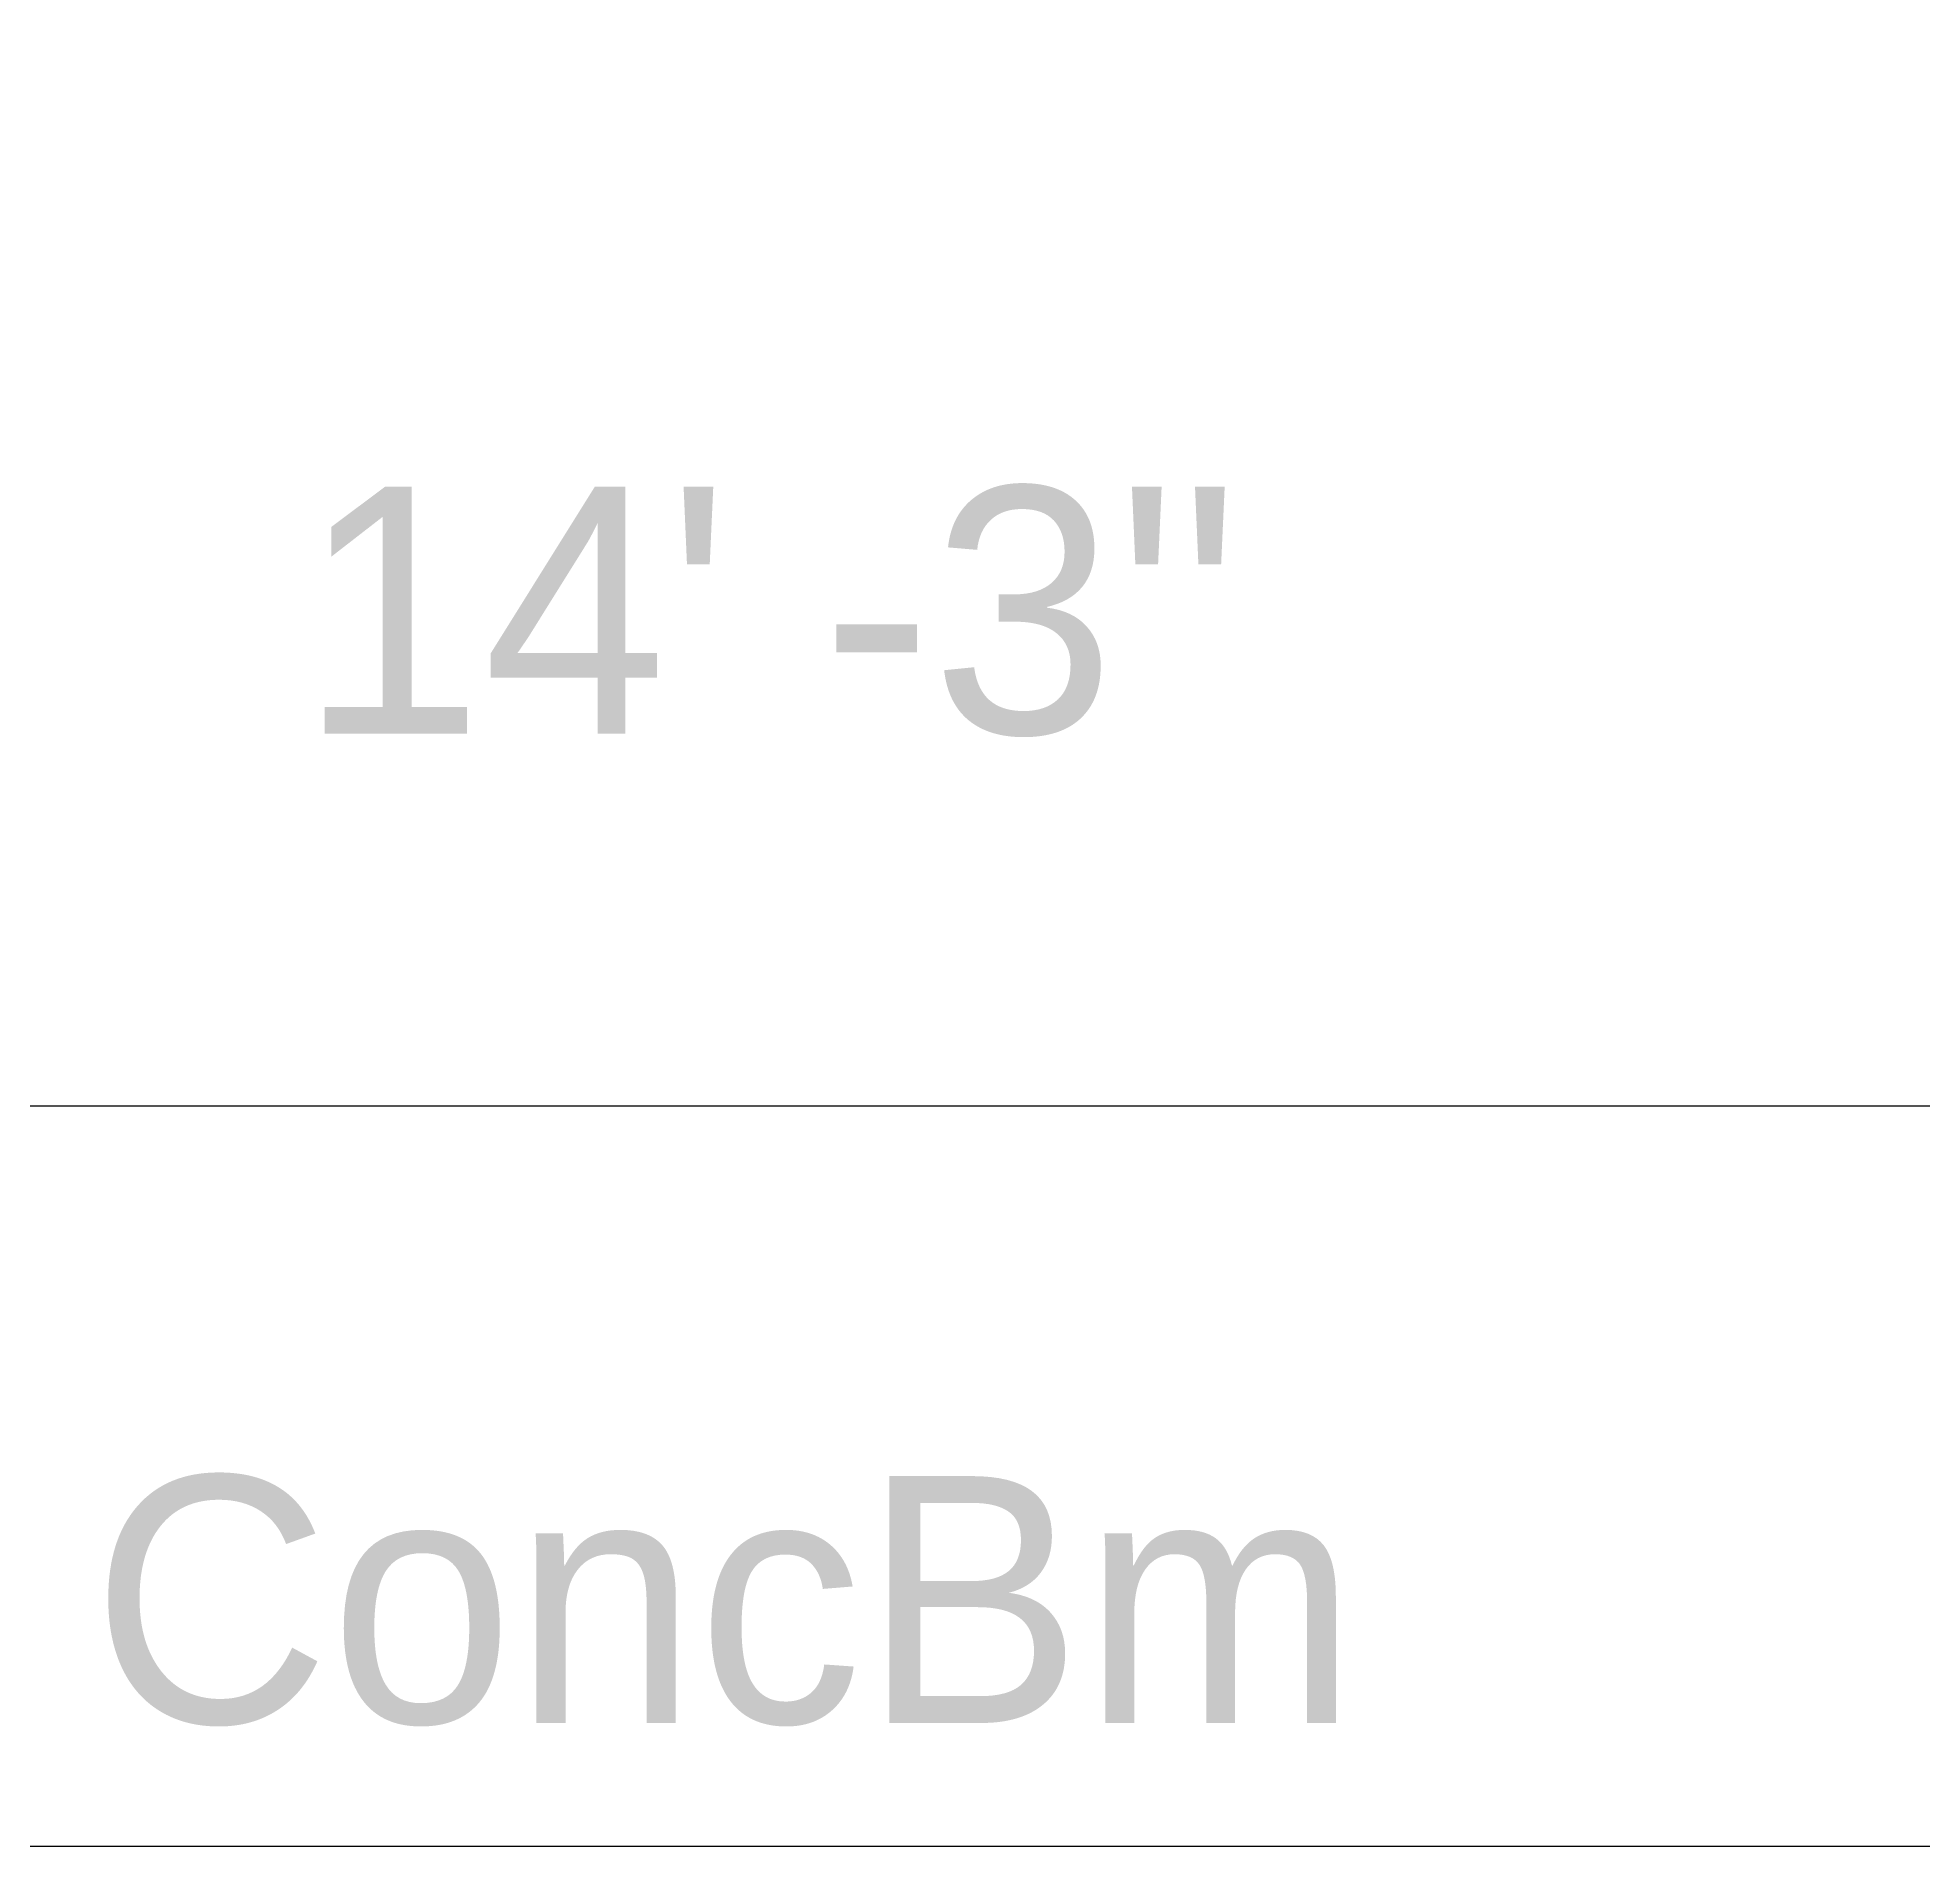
# Model space of a CAD drawing. Extents: x -38 to 2998, y -195 to 11529.
# Drawn here: x 984.77 to 1030.56, y 2880 to 2923.96 of the extents above; entities that cross this region are included whole.
import ezdxf
from ezdxf.enums import TextEntityAlignment as Align

# ---------------------------------------------------------------- set-up
doc = ezdxf.new("R2010")
doc.units = 0
doc.header["$MEASUREMENT"] = 0
doc.layers.get('0').update_dxf_attribs({"linetype": 'CONTINUOUS'})
for name, color, linetype in [('CENTERLINES', 7, 'CONTINUOUS'), ('DIMENSIONS', 4, 'CONTINUOUS'), ('TEXT', 5, 'CONTINUOUS')]:
    doc.layers.add(name, color=color, linetype=linetype)
doc.dimstyles.get("Standard").update_dxf_attribs({"dimtxt": 0.18, "dimasz": 0.18, "dimexe": 0.18, "dimexo": 0.0625, "dimgap": 0.09, "dimtad": 0, "dimtih": 1, "dimtoh": 1, "dimdec": 4, "dimzin": 0, "dimtxsty": 'STANDARD', "dimcen": 0.09, "dimazin": 3, "dimtfac": 1, "dimtdec": 4, "dimtofl": 0, "dimtmove": 0, "dimatfit": 3, "dimtolj": 1, "dimtzin": 0})

# ---------------------------------------------------------------- blocks, each defined once
blk = doc.blocks.new('*D3525')
at = {"color": 1, "linetype": 'BYBLOCK'}
for points in [[(920.733, 2902.773), (919.672, 2901.712), (912.248, 2894.288), (911.187, 2893.227)], [(1091.733, 2902.773), (1090.672, 2901.712), (1083.248, 2894.288), (1082.187, 2893.227)]]:
    blk.add_solid(points, dxfattribs=at)
at = {"layer": 'DIMENSIONS', "color": 9, "linetype": 'BYBLOCK'}
for p, q in [((915.96, 2898), (915.96, 2916)), ((1086.96, 2898), (1086.96, 2916))]:
    blk.add_line(p, q, dxfattribs=at)
at = {"layer": 'DIMENSIONS', "color": 0, "linetype": 'BYBLOCK'}
blk.add_line((915.96, 2898), (1086.96, 2898), dxfattribs=at)
at = {"layer": 'DIMENSIONS', "color": 0, "linetype": 'BYBLOCK', "insert": (1001.46, 2910), "char_height": 6, "attachment_point": 5}
blk.add_mtext("\\A1; 14' -3''", dxfattribs=at)
blk = doc.blocks.new('*D4016')
at = {"color": 1, "linetype": 'BYBLOCK'}
for points in [[(920.733, 2902.773), (919.672, 2901.712), (912.248, 2894.288), (911.187, 2893.227)], [(1091.733, 2902.773), (1090.672, 2901.712), (1083.248, 2894.288), (1082.187, 2893.227)]]:
    blk.add_solid(points, dxfattribs=at)
at = {"layer": 'DIMENSIONS', "color": 9, "linetype": 'BYBLOCK'}
for p, q in [((915.96, 2898), (915.96, 2916)), ((1086.96, 2898), (1086.96, 2916))]:
    blk.add_line(p, q, dxfattribs=at)
at = {"layer": 'DIMENSIONS', "color": 0, "linetype": 'BYBLOCK'}
blk.add_line((915.96, 2898), (1086.96, 2898), dxfattribs=at)
at = {"layer": 'DIMENSIONS', "color": 0, "linetype": 'BYBLOCK', "insert": (1001.46, 2910), "char_height": 6, "attachment_point": 5}
blk.add_mtext("\\A1; 14' -3''", dxfattribs=at)
blk = doc.blocks.new('*D4486')
at = {"color": 1, "linetype": 'BYBLOCK'}
for points in [[(920.733, 2902.773), (919.672, 2901.712), (912.248, 2894.288), (911.187, 2893.227)], [(1091.733, 2902.773), (1090.672, 2901.712), (1083.248, 2894.288), (1082.187, 2893.227)]]:
    blk.add_solid(points, dxfattribs=at)
at = {"layer": 'DIMENSIONS', "color": 9, "linetype": 'BYBLOCK'}
for p, q in [((915.96, 2898), (915.96, 2916)), ((1086.96, 2898), (1086.96, 2916))]:
    blk.add_line(p, q, dxfattribs=at)
at = {"layer": 'DIMENSIONS', "color": 0, "linetype": 'BYBLOCK'}
blk.add_line((915.96, 2898), (1086.96, 2898), dxfattribs=at)
at = {"layer": 'DIMENSIONS', "color": 0, "linetype": 'BYBLOCK', "insert": (1001.46, 2910), "char_height": 6, "attachment_point": 5}
blk.add_mtext("\\A1; 14' -3''", dxfattribs=at)
blk = doc.blocks.new('*D4956')
at = {"color": 1, "linetype": 'BYBLOCK'}
for points in [[(920.733, 2902.773), (919.672, 2901.712), (912.248, 2894.288), (911.187, 2893.227)], [(1091.733, 2902.773), (1090.672, 2901.712), (1083.248, 2894.288), (1082.187, 2893.227)]]:
    blk.add_solid(points, dxfattribs=at)
at = {"layer": 'DIMENSIONS', "color": 9, "linetype": 'BYBLOCK'}
for p, q in [((915.96, 2898), (915.96, 2916)), ((1086.96, 2898), (1086.96, 2916))]:
    blk.add_line(p, q, dxfattribs=at)
at = {"layer": 'DIMENSIONS', "color": 0, "linetype": 'BYBLOCK'}
blk.add_line((915.96, 2898), (1086.96, 2898), dxfattribs=at)
at = {"layer": 'DIMENSIONS', "color": 0, "linetype": 'BYBLOCK', "insert": (1001.46, 2910), "char_height": 6, "attachment_point": 5}
blk.add_mtext("\\A1; 14' -3''", dxfattribs=at)

msp = doc.modelspace()

# ---------------------------------------------------------------- linework, layer by layer
at = {"layer": 'CENTERLINES', "color": 0, "linetype": 'CONTINUOUS'}
msp.add_line((927.96, 2880), (1074.96, 2880), dxfattribs=at)
msp.add_line((927.96, 2880), (1074.96, 2880), dxfattribs=at)
msp.add_line((927.96, 2880), (1074.96, 2880), dxfattribs=at)

# ---------------------------------------------------------------- texts
at = {"layer": 'TEXT', "color": 0}
msp.add_text('ConcBm', height=6, dxfattribs=at).set_placement((1001.46, 2886), align=Align.MIDDLE)
msp.add_text('ConcBm', height=6, dxfattribs=at).set_placement((1001.46, 2886), align=Align.MIDDLE)
msp.add_text('ConcBm', height=6, dxfattribs=at).set_placement((1001.46, 2886), align=Align.MIDDLE)

# ---------------------------------------------------------------- dimensions: what is measured, and where the dimension line sits
at = {"layer": 'DIMENSIONS'}
for picture in ['*D3525', '*D4016', '*D4486', '*D4956']:
    dim = msp.add_linear_dim(base=(1086.96, 2898), p1=(915.96, 2886), p2=(1086.96, 2886), dimstyle='STANDARD', dxfattribs=at)
    dim.commit()
    dim.dimension.update_dxf_attribs({"geometry": picture, "text_midpoint": (1001.46, 2886)})

doc.saveas('drawing.dxf')
